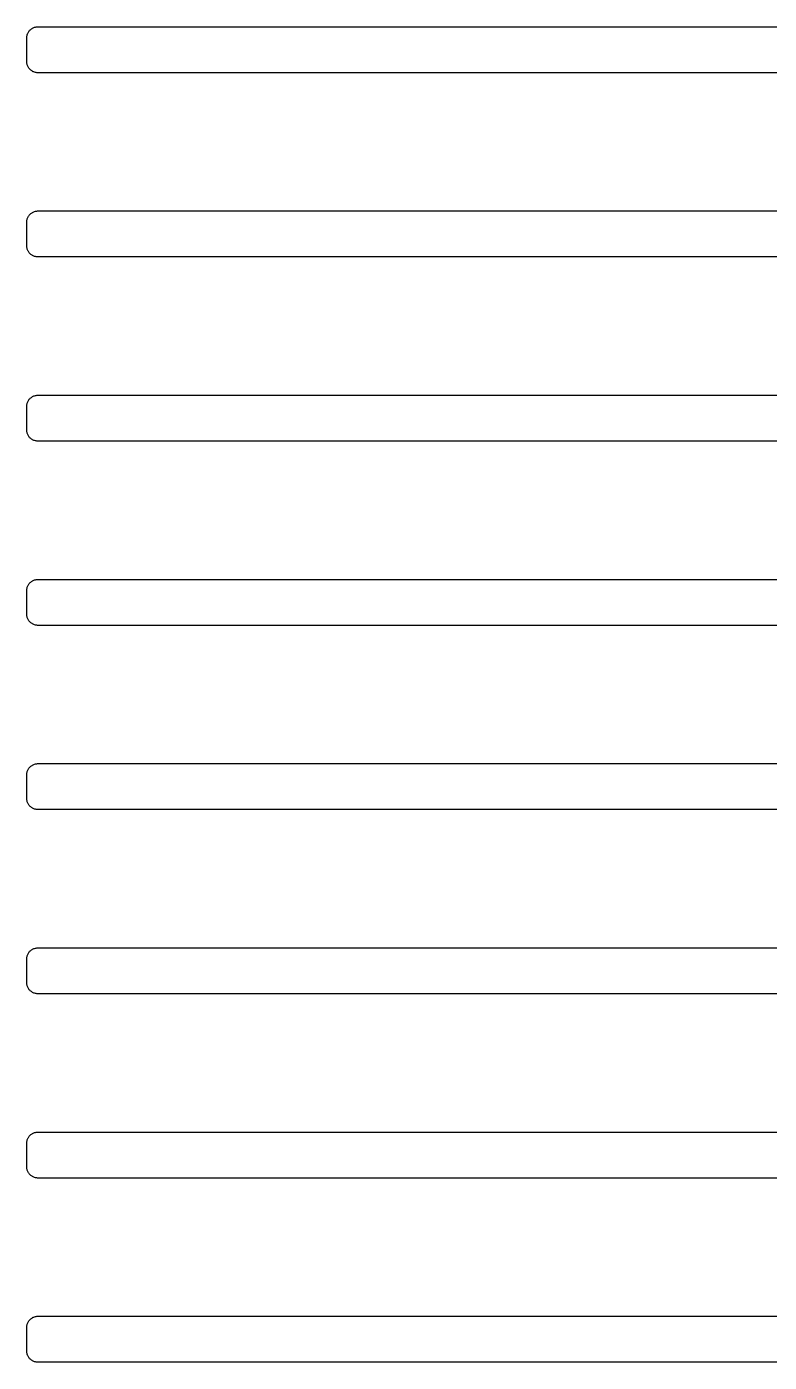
# Model space of a CAD drawing. Header units: metres. Extents: x -163 to 163, y -163 to 163.
# Drawn here: x -44.7 to -25.34, y 8.4 to 43.2 of the extents above; entities that cross this region are included whole.
import ezdxf

# ---------------------------------------------------------------- set-up
doc = ezdxf.new("R2010")
doc.units = ezdxf.units.M

msp = doc.modelspace()

# ---------------------------------------------------------------- linework, layer by layer
for p, q in [((-44.5753, 43.1437), (-44.5597, 43.1543)), ((-44.5597, 43.1543), (-44.5435, 43.1639)), ((-44.5435, 43.1639), (-44.5267, 43.1725)), ((-44.5267, 43.1725), (-44.5094, 43.18)), ((-44.5094, 43.18), (-44.4917, 43.1864)), ((-44.4917, 43.1864), (-44.4736, 43.1916)), ((-44.4736, 43.1916), (-44.4552, 43.1957)), ((-44.4552, 43.1957), (-44.4366, 43.1987)), ((-44.4366, 43.1987), (-44.4178, 43.2005)), ((-44.4178, 43.2005), (-44.3989, 43.201)), ((-44.3989, 43.201), (-17.3989, 43.201)), ((-44.6989, 42.901), (-44.6983, 42.9199)), ((-44.6989, 42.301), (-44.6989, 42.901)), ((-44.6983, 42.9199), (-44.6966, 42.9386)), ((-44.6966, 42.9386), (-44.6936, 42.9573)), ((-44.6936, 42.9573), (-44.6895, 42.9756)), ((-44.6895, 42.9756), (-44.6843, 42.9937)), ((-44.6843, 42.9937), (-44.6779, 43.0115)), ((-44.6779, 43.0115), (-44.6704, 43.0288)), ((-44.6704, 43.0288), (-44.6618, 43.0456)), ((-44.6618, 43.0456), (-44.6523, 43.0618)), ((-44.6523, 43.0618), (-44.6416, 43.0774)), ((-44.6416, 43.0774), (-44.6301, 43.0923)), ((-44.6301, 43.0923), (-44.6176, 43.1064)), ((-44.6176, 43.1064), (-44.6043, 43.1197)), ((-44.6043, 43.1197), (-44.5902, 43.1322)), ((-44.5902, 43.1322), (-44.5753, 43.1437)), ((-44.6983, 42.2822), (-44.6989, 42.301)), ((-44.6966, 42.2634), (-44.6983, 42.2822)), ((-44.6936, 42.2448), (-44.6966, 42.2634)), ((-44.6895, 42.2264), (-44.6936, 42.2448)), ((-44.6843, 42.2083), (-44.6895, 42.2264)), ((-44.6779, 42.1906), (-44.6843, 42.2083)), ((-44.6704, 42.1733), (-44.6779, 42.1906)), ((-44.6618, 42.1565), (-44.6704, 42.1733)), ((-44.6523, 42.1403), (-44.6618, 42.1565)), ((-44.6416, 42.1247), (-44.6523, 42.1403)), ((-44.6301, 42.1098), (-44.6416, 42.1247)), ((-44.6176, 42.0957), (-44.6301, 42.1098)), ((-44.6043, 42.0824), (-44.6176, 42.0957)), ((-44.5902, 42.0699), (-44.6043, 42.0824)), ((-44.5753, 42.0583), (-44.5902, 42.0699)), ((-44.5597, 42.0477), (-44.5753, 42.0583)), ((-44.5435, 42.0381), (-44.5597, 42.0477)), ((-44.5267, 42.0296), (-44.5435, 42.0381)), ((-44.5094, 42.0221), (-44.5267, 42.0296)), ((-44.4917, 42.0157), (-44.5094, 42.0221)), ((-44.4736, 42.0105), (-44.4917, 42.0157)), ((-44.4552, 42.0064), (-44.4736, 42.0105)), ((-44.4366, 42.0034), (-44.4552, 42.0064)), ((-44.4178, 42.0016), (-44.4366, 42.0034)), ((-44.3989, 42.001), (-44.4178, 42.0016)), ((-17.3989, 42.001), (-44.3989, 42.001)), ((-44.6416, 38.2774), (-44.6301, 38.2923)), ((-44.6301, 38.2923), (-44.6176, 38.3064)), ((-44.6176, 38.3064), (-44.6043, 38.3197)), ((-44.6043, 38.3197), (-44.5902, 38.3322)), ((-44.5902, 38.3322), (-44.5753, 38.3438)), ((-44.5753, 38.3438), (-44.5597, 38.3543)), ((-44.5597, 38.3543), (-44.5435, 38.3639)), ((-44.5435, 38.3639), (-44.5267, 38.3725)), ((-44.5267, 38.3725), (-44.5094, 38.38)), ((-44.5094, 38.38), (-44.4917, 38.3864)), ((-44.4917, 38.3864), (-44.4736, 38.3916)), ((-44.4736, 38.3916), (-44.4552, 38.3957)), ((-44.4552, 38.3957), (-44.4366, 38.3987)), ((-44.4366, 38.3987), (-44.4178, 38.4005)), ((-44.4178, 38.4005), (-44.3989, 38.401)), ((-44.3989, 38.401), (-17.3989, 38.401)), ((-44.6989, 38.101), (-44.6983, 38.1199)), ((-44.6989, 37.501), (-44.6989, 38.101)), ((-44.6983, 38.1199), (-44.6966, 38.1386)), ((-44.6966, 38.1386), (-44.6936, 38.1573)), ((-44.6936, 38.1573), (-44.6895, 38.1756)), ((-44.6895, 38.1756), (-44.6843, 38.1937)), ((-44.6843, 38.1937), (-44.6779, 38.2115)), ((-44.6779, 38.2115), (-44.6704, 38.2288)), ((-44.6704, 38.2288), (-44.6618, 38.2456)), ((-44.6618, 38.2456), (-44.6523, 38.2618)), ((-44.6523, 38.2618), (-44.6416, 38.2774)), ((-44.6983, 37.4822), (-44.6989, 37.501)), ((-44.6966, 37.4634), (-44.6983, 37.4822)), ((-44.6936, 37.4448), (-44.6966, 37.4634)), ((-44.6895, 37.4264), (-44.6936, 37.4448)), ((-44.6843, 37.4083), (-44.6895, 37.4264)), ((-44.6779, 37.3906), (-44.6843, 37.4083)), ((-44.6704, 37.3733), (-44.6779, 37.3906)), ((-44.6618, 37.3565), (-44.6704, 37.3733)), ((-44.6523, 37.3403), (-44.6618, 37.3565)), ((-44.6416, 37.3247), (-44.6523, 37.3403)), ((-44.6301, 37.3098), (-44.6416, 37.3247)), ((-44.6176, 37.2957), (-44.6301, 37.3098)), ((-44.6043, 37.2823), (-44.6176, 37.2957)), ((-44.5902, 37.2699), (-44.6043, 37.2823)), ((-44.5753, 37.2583), (-44.5902, 37.2699)), ((-44.5597, 37.2477), (-44.5753, 37.2583)), ((-44.5435, 37.2381), (-44.5597, 37.2477)), ((-44.5267, 37.2296), (-44.5435, 37.2381)), ((-44.5094, 37.2221), (-44.5267, 37.2296)), ((-44.4917, 37.2157), (-44.5094, 37.2221)), ((-44.4736, 37.2105), (-44.4917, 37.2157)), ((-44.4552, 37.2064), (-44.4736, 37.2105)), ((-44.4366, 37.2034), (-44.4552, 37.2064)), ((-44.4178, 37.2016), (-44.4366, 37.2034)), ((-44.3989, 37.201), (-44.4178, 37.2016)), ((-17.3989, 37.201), (-44.3989, 37.201)), ((-44.6843, 33.3937), (-44.6779, 33.4115)), ((-44.6779, 33.4115), (-44.6704, 33.4288)), ((-44.6704, 33.4288), (-44.6618, 33.4456)), ((-44.6618, 33.4456), (-44.6523, 33.4618)), ((-44.6523, 33.4618), (-44.6416, 33.4774)), ((-44.6416, 33.4774), (-44.6301, 33.4923)), ((-44.6301, 33.4923), (-44.6176, 33.5064)), ((-44.6176, 33.5064), (-44.6043, 33.5197)), ((-44.6043, 33.5197), (-44.5902, 33.5322)), ((-44.5902, 33.5322), (-44.5753, 33.5437)), ((-44.5753, 33.5437), (-44.5597, 33.5543)), ((-44.5597, 33.5543), (-44.5435, 33.5639)), ((-44.5435, 33.5639), (-44.5267, 33.5725)), ((-44.5267, 33.5725), (-44.5094, 33.58)), ((-44.5094, 33.58), (-44.4917, 33.5863)), ((-44.4917, 33.5863), (-44.4736, 33.5916)), ((-44.4736, 33.5916), (-44.4552, 33.5957)), ((-44.4552, 33.5957), (-44.4366, 33.5987)), ((-44.4366, 33.5987), (-44.4178, 33.6004)), ((-44.4178, 33.6004), (-44.3989, 33.601)), ((-44.3989, 33.601), (-17.3989, 33.601)), ((-44.6989, 33.301), (-44.6983, 33.3199)), ((-44.6989, 32.701), (-44.6989, 33.301)), ((-44.6983, 33.3199), (-44.6966, 33.3386)), ((-44.6966, 33.3386), (-44.6936, 33.3573)), ((-44.6936, 33.3573), (-44.6895, 33.3756)), ((-44.6895, 33.3756), (-44.6843, 33.3937)), ((-44.6983, 32.6822), (-44.6989, 32.701)), ((-44.6966, 32.6634), (-44.6983, 32.6822)), ((-44.6936, 32.6448), (-44.6966, 32.6634)), ((-44.6895, 32.6264), (-44.6936, 32.6448)), ((-44.6843, 32.6083), (-44.6895, 32.6264)), ((-44.6779, 32.5906), (-44.6843, 32.6083)), ((-44.6704, 32.5733), (-44.6779, 32.5906)), ((-44.6618, 32.5565), (-44.6704, 32.5733)), ((-44.6523, 32.5403), (-44.6618, 32.5565)), ((-44.6416, 32.5247), (-44.6523, 32.5403)), ((-44.6301, 32.5098), (-44.6416, 32.5247)), ((-44.6176, 32.4957), (-44.6301, 32.5098)), ((-44.6043, 32.4823), (-44.6176, 32.4957)), ((-44.5902, 32.4699), (-44.6043, 32.4823)), ((-44.5753, 32.4583), (-44.5902, 32.4699)), ((-44.5597, 32.4477), (-44.5753, 32.4583)), ((-44.5435, 32.4382), (-44.5597, 32.4477)), ((-44.5267, 32.4296), (-44.5435, 32.4382)), ((-44.5094, 32.4221), (-44.5267, 32.4296)), ((-44.4917, 32.4157), (-44.5094, 32.4221)), ((-44.4736, 32.4105), (-44.4917, 32.4157)), ((-44.4552, 32.4064), (-44.4736, 32.4105)), ((-44.4366, 32.4034), (-44.4552, 32.4064)), ((-44.4178, 32.4016), (-44.4366, 32.4034)), ((-44.3989, 32.401), (-44.4178, 32.4016)), ((-17.3989, 32.401), (-44.3989, 32.401)), ((-44.6983, 28.5199), (-44.6966, 28.5386)), ((-44.6966, 28.5386), (-44.6936, 28.5573)), ((-44.6936, 28.5573), (-44.6895, 28.5757)), ((-44.6895, 28.5757), (-44.6843, 28.5938)), ((-44.6843, 28.5938), (-44.6779, 28.6115)), ((-44.6779, 28.6115), (-44.6704, 28.6288)), ((-44.6704, 28.6288), (-44.6618, 28.6456)), ((-44.6618, 28.6456), (-44.6523, 28.6618)), ((-44.6523, 28.6618), (-44.6416, 28.6774)), ((-44.6416, 28.6774), (-44.6301, 28.6923)), ((-44.6301, 28.6923), (-44.6176, 28.7064)), ((-44.6176, 28.7064), (-44.6043, 28.7197)), ((-44.6043, 28.7197), (-44.5902, 28.7322)), ((-44.5902, 28.7322), (-44.5753, 28.7437)), ((-44.5753, 28.7437), (-44.5597, 28.7543)), ((-44.5597, 28.7543), (-44.5435, 28.7639)), ((-44.5435, 28.7639), (-44.5267, 28.7725)), ((-44.5267, 28.7725), (-44.5094, 28.78)), ((-44.5094, 28.78), (-44.4917, 28.7864)), ((-44.4917, 28.7864), (-44.4736, 28.7916)), ((-44.4736, 28.7916), (-44.4552, 28.7957)), ((-44.4552, 28.7957), (-44.4366, 28.7987)), ((-44.4366, 28.7987), (-44.4178, 28.8004)), ((-44.4178, 28.8004), (-44.3989, 28.801)), ((-44.3989, 28.801), (-17.3989, 28.801)), ((-44.6989, 28.501), (-44.6983, 28.5199)), ((-44.6989, 27.901), (-44.6989, 28.501)), ((-44.6983, 27.8822), (-44.6989, 27.901)), ((-44.6966, 27.8634), (-44.6983, 27.8822)), ((-44.6936, 27.8448), (-44.6966, 27.8634)), ((-44.6895, 27.8264), (-44.6936, 27.8448)), ((-44.6843, 27.8083), (-44.6895, 27.8264)), ((-44.6779, 27.7906), (-44.6843, 27.8083)), ((-44.6704, 27.7733), (-44.6779, 27.7906)), ((-44.6618, 27.7565), (-44.6704, 27.7733)), ((-44.6523, 27.7403), (-44.6618, 27.7565)), ((-44.6416, 27.7247), (-44.6523, 27.7403)), ((-44.6301, 27.7098), (-44.6416, 27.7247)), ((-44.6176, 27.6957), (-44.6301, 27.7098)), ((-44.6043, 27.6823), (-44.6176, 27.6957)), ((-44.5902, 27.6699), (-44.6043, 27.6823)), ((-44.5753, 27.6583), (-44.5902, 27.6699)), ((-44.5597, 27.6477), (-44.5753, 27.6583)), ((-44.5435, 27.6382), (-44.5597, 27.6477)), ((-44.5267, 27.6296), (-44.5435, 27.6382)), ((-44.5094, 27.6221), (-44.5267, 27.6296)), ((-44.4917, 27.6157), (-44.5094, 27.6221)), ((-44.4736, 27.6105), (-44.4917, 27.6157)), ((-44.4552, 27.6064), (-44.4736, 27.6105)), ((-44.4366, 27.6034), (-44.4552, 27.6064)), ((-44.4178, 27.6016), (-44.4366, 27.6034)), ((-44.3989, 27.601), (-44.4178, 27.6016)), ((-17.3989, 27.601), (-44.3989, 27.601)), ((-44.6989, 23.701), (-44.6983, 23.7199)), ((-44.6989, 23.101), (-44.6989, 23.701)), ((-44.6983, 23.7199), (-44.6966, 23.7386)), ((-44.6966, 23.7386), (-44.6936, 23.7572)), ((-44.6936, 23.7572), (-44.6895, 23.7757)), ((-44.6895, 23.7757), (-44.6843, 23.7937)), ((-44.6843, 23.7937), (-44.6779, 23.8115)), ((-44.6779, 23.8115), (-44.6704, 23.8288)), ((-44.6704, 23.8288), (-44.6618, 23.8456)), ((-44.6618, 23.8456), (-44.6523, 23.8618)), ((-44.6523, 23.8618), (-44.6416, 23.8774)), ((-44.6416, 23.8774), (-44.6301, 23.8923)), ((-44.6301, 23.8923), (-44.6176, 23.9064)), ((-44.6176, 23.9064), (-44.6043, 23.9197)), ((-44.6043, 23.9197), (-44.5902, 23.9322)), ((-44.5902, 23.9322), (-44.5753, 23.9437)), ((-44.5753, 23.9437), (-44.5597, 23.9543)), ((-44.5597, 23.9543), (-44.5435, 23.9639)), ((-44.5435, 23.9639), (-44.5267, 23.9725)), ((-44.5267, 23.9725), (-44.5094, 23.98)), ((-44.5094, 23.98), (-44.4917, 23.9864)), ((-44.4917, 23.9864), (-44.4736, 23.9916)), ((-44.4736, 23.9916), (-44.4552, 23.9957)), ((-44.4552, 23.9957), (-44.4366, 23.9987)), ((-44.4366, 23.9987), (-44.4178, 24.0004)), ((-44.4178, 24.0004), (-44.3989, 24.001)), ((-44.3989, 24.001), (-17.3989, 24.001)), ((-44.6983, 23.0822), (-44.6989, 23.101)), ((-44.6966, 23.0634), (-44.6983, 23.0822)), ((-44.6936, 23.0448), (-44.6966, 23.0634)), ((-44.6895, 23.0264), (-44.6936, 23.0448)), ((-44.6843, 23.0083), (-44.6895, 23.0264)), ((-44.6779, 22.9906), (-44.6843, 23.0083)), ((-44.6704, 22.9733), (-44.6779, 22.9906)), ((-44.6618, 22.9565), (-44.6704, 22.9733)), ((-44.6523, 22.9403), (-44.6618, 22.9565)), ((-44.6416, 22.9247), (-44.6523, 22.9403)), ((-44.6301, 22.9098), (-44.6416, 22.9247)), ((-44.6176, 22.8957), (-44.6301, 22.9098)), ((-44.6043, 22.8824), (-44.6176, 22.8957)), ((-44.5902, 22.8699), (-44.6043, 22.8824)), ((-44.5753, 22.8583), (-44.5902, 22.8699)), ((-44.5597, 22.8477), (-44.5753, 22.8583)), ((-44.5435, 22.8382), (-44.5597, 22.8477)), ((-44.5267, 22.8296), (-44.5435, 22.8382)), ((-44.5094, 22.8221), (-44.5267, 22.8296)), ((-44.4917, 22.8157), (-44.5094, 22.8221)), ((-44.4736, 22.8105), (-44.4917, 22.8157)), ((-44.4552, 22.8064), (-44.4736, 22.8105)), ((-44.4366, 22.8034), (-44.4552, 22.8064)), ((-44.4178, 22.8016), (-44.4366, 22.8034)), ((-44.3989, 22.801), (-44.4178, 22.8016)), ((-17.3989, 22.801), (-44.3989, 22.801)), ((-44.5902, 19.1322), (-44.5753, 19.1437)), ((-44.5753, 19.1437), (-44.5597, 19.1543)), ((-44.5597, 19.1543), (-44.5435, 19.1639)), ((-44.5435, 19.1639), (-44.5267, 19.1725)), ((-44.5267, 19.1725), (-44.5094, 19.18)), ((-44.5094, 19.18), (-44.4917, 19.1864)), ((-44.4917, 19.1864), (-44.4736, 19.1916)), ((-44.4736, 19.1916), (-44.4552, 19.1957)), ((-44.4552, 19.1957), (-44.4366, 19.1987)), ((-44.4366, 19.1987), (-44.4178, 19.2005)), ((-44.4178, 19.2005), (-44.3989, 19.201)), ((-44.3989, 19.201), (-17.3989, 19.201)), ((-44.6989, 18.901), (-44.6983, 18.9199)), ((-44.6989, 18.301), (-44.6989, 18.901)), ((-44.6983, 18.9199), (-44.6966, 18.9386)), ((-44.6966, 18.9386), (-44.6936, 18.9573)), ((-44.6936, 18.9573), (-44.6895, 18.9756)), ((-44.6895, 18.9756), (-44.6843, 18.9937)), ((-44.6843, 18.9937), (-44.6779, 19.0115)), ((-44.6779, 19.0115), (-44.6704, 19.0288)), ((-44.6704, 19.0288), (-44.6618, 19.0456)), ((-44.6618, 19.0456), (-44.6523, 19.0618)), ((-44.6523, 19.0618), (-44.6416, 19.0774)), ((-44.6416, 19.0774), (-44.6301, 19.0923)), ((-44.6301, 19.0923), (-44.6176, 19.1064)), ((-44.6176, 19.1064), (-44.6043, 19.1197)), ((-44.6043, 19.1197), (-44.5902, 19.1322)), ((-44.6983, 18.2822), (-44.6989, 18.301)), ((-44.6966, 18.2634), (-44.6983, 18.2822)), ((-44.6936, 18.2448), (-44.6966, 18.2634)), ((-44.6895, 18.2264), (-44.6936, 18.2448)), ((-44.6843, 18.2083), (-44.6895, 18.2264)), ((-44.6779, 18.1906), (-44.6843, 18.2083)), ((-44.6704, 18.1733), (-44.6779, 18.1906)), ((-44.6618, 18.1565), (-44.6704, 18.1733)), ((-44.6523, 18.1403), (-44.6618, 18.1565)), ((-44.6416, 18.1247), (-44.6523, 18.1403)), ((-44.6301, 18.1098), (-44.6416, 18.1247)), ((-44.6176, 18.0957), (-44.6301, 18.1098)), ((-44.6043, 18.0824), (-44.6176, 18.0957)), ((-44.5902, 18.0699), (-44.6043, 18.0824)), ((-44.5753, 18.0583), (-44.5902, 18.0699)), ((-44.5597, 18.0477), (-44.5753, 18.0583)), ((-44.5435, 18.0381), (-44.5597, 18.0477)), ((-44.5267, 18.0296), (-44.5435, 18.0381)), ((-44.5094, 18.0221), (-44.5267, 18.0296)), ((-44.4917, 18.0157), (-44.5094, 18.0221)), ((-44.4736, 18.0105), (-44.4917, 18.0157)), ((-44.4552, 18.0063), (-44.4736, 18.0105)), ((-44.4366, 18.0034), (-44.4552, 18.0063)), ((-44.4178, 18.0016), (-44.4366, 18.0034)), ((-44.3989, 18.001), (-44.4178, 18.0016)), ((-17.3989, 18.001), (-44.3989, 18.001)), ((-44.6523, 14.2618), (-44.6416, 14.2774)), ((-44.6416, 14.2774), (-44.6301, 14.2923)), ((-44.6301, 14.2923), (-44.6176, 14.3064)), ((-44.6176, 14.3064), (-44.6043, 14.3197)), ((-44.6043, 14.3197), (-44.5902, 14.3322)), ((-44.5902, 14.3322), (-44.5753, 14.3438)), ((-44.5753, 14.3438), (-44.5597, 14.3543)), ((-44.5597, 14.3543), (-44.5435, 14.3639)), ((-44.5435, 14.3639), (-44.5267, 14.3725)), ((-44.5267, 14.3725), (-44.5094, 14.38)), ((-44.5094, 14.38), (-44.4917, 14.3864)), ((-44.4917, 14.3864), (-44.4736, 14.3916)), ((-44.4736, 14.3916), (-44.4552, 14.3957)), ((-44.4552, 14.3957), (-44.4366, 14.3987)), ((-44.4366, 14.3987), (-44.4178, 14.4005)), ((-44.4178, 14.4005), (-44.3989, 14.401)), ((-44.3989, 14.401), (-17.3989, 14.401)), ((-44.6989, 14.101), (-44.6983, 14.1199)), ((-44.6989, 13.501), (-44.6989, 14.101)), ((-44.6983, 14.1199), (-44.6966, 14.1386)), ((-44.6966, 14.1386), (-44.6936, 14.1573)), ((-44.6936, 14.1573), (-44.6895, 14.1756)), ((-44.6895, 14.1756), (-44.6843, 14.1937)), ((-44.6843, 14.1937), (-44.6779, 14.2115)), ((-44.6779, 14.2115), (-44.6704, 14.2288)), ((-44.6704, 14.2288), (-44.6618, 14.2456)), ((-44.6618, 14.2456), (-44.6523, 14.2618)), ((-44.6983, 13.4822), (-44.6989, 13.501)), ((-44.6966, 13.4634), (-44.6983, 13.4822)), ((-44.6936, 13.4448), (-44.6966, 13.4634)), ((-44.6895, 13.4264), (-44.6936, 13.4448)), ((-44.6843, 13.4083), (-44.6895, 13.4264)), ((-44.6779, 13.3906), (-44.6843, 13.4083)), ((-44.6704, 13.3733), (-44.6779, 13.3906)), ((-44.6618, 13.3565), (-44.6704, 13.3733)), ((-44.6523, 13.3403), (-44.6618, 13.3565)), ((-44.6416, 13.3247), (-44.6523, 13.3403)), ((-44.6301, 13.3098), (-44.6416, 13.3247)), ((-44.6176, 13.2957), (-44.6301, 13.3098)), ((-44.6043, 13.2823), (-44.6176, 13.2957)), ((-44.5902, 13.2699), (-44.6043, 13.2823)), ((-44.5753, 13.2583), (-44.5902, 13.2699)), ((-44.5597, 13.2477), (-44.5753, 13.2583)), ((-44.5435, 13.2381), (-44.5597, 13.2477)), ((-44.5267, 13.2296), (-44.5435, 13.2381)), ((-44.5094, 13.2221), (-44.5267, 13.2296)), ((-44.4917, 13.2157), (-44.5094, 13.2221)), ((-44.4736, 13.2105), (-44.4917, 13.2157)), ((-44.4552, 13.2064), (-44.4736, 13.2105)), ((-44.4366, 13.2034), (-44.4552, 13.2064)), ((-44.4178, 13.2016), (-44.4366, 13.2034)), ((-44.3989, 13.201), (-44.4178, 13.2016)), ((-17.3989, 13.201), (-44.3989, 13.201)), ((-44.6843, 9.39374), (-44.6779, 9.41147)), ((-44.6779, 9.41147), (-44.6704, 9.42877)), ((-44.6704, 9.42877), (-44.6618, 9.44557)), ((-44.6618, 9.44557), (-44.6523, 9.46179)), ((-44.6523, 9.46179), (-44.6416, 9.47737)), ((-44.6416, 9.47737), (-44.6301, 9.49226)), ((-44.6301, 9.49226), (-44.6176, 9.50641)), ((-44.6176, 9.50641), (-44.6043, 9.51973)), ((-44.6043, 9.51973), (-44.5902, 9.5322)), ((-44.5902, 9.5322), (-44.5753, 9.54375)), ((-44.5753, 9.54375), (-44.5597, 9.55434)), ((-44.5597, 9.55434), (-44.5435, 9.56393)), ((-44.5435, 9.56393), (-44.5267, 9.57248)), ((-44.5267, 9.57248), (-44.5094, 9.57997)), ((-44.5094, 9.57997), (-44.4917, 9.58635)), ((-44.4917, 9.58635), (-44.4736, 9.59161)), ((-44.4736, 9.59161), (-44.4552, 9.59572)), ((-44.4552, 9.59572), (-44.4366, 9.59868)), ((-44.4366, 9.59868), (-44.4178, 9.60045)), ((-44.4178, 9.60045), (-44.3989, 9.60104)), ((-44.3989, 9.60104), (-17.3989, 9.60104)), ((-44.6989, 9.30104), (-44.6983, 9.31987)), ((-44.6989, 8.70103), (-44.6989, 9.30104)), ((-44.6983, 9.31987), (-44.6966, 9.33864)), ((-44.6966, 9.33864), (-44.6936, 9.35725)), ((-44.6936, 9.35725), (-44.6895, 9.37564)), ((-44.6895, 9.37564), (-44.6843, 9.39374)), ((-44.6983, 8.68221), (-44.6989, 8.70103)), ((-44.6966, 8.66344), (-44.6983, 8.68221)), ((-44.6936, 8.64482), (-44.6966, 8.66344)), ((-44.6895, 8.62643), (-44.6936, 8.64482)), ((-44.6843, 8.60834), (-44.6895, 8.62643)), ((-44.6779, 8.59061), (-44.6843, 8.60834)), ((-44.6704, 8.5733), (-44.6779, 8.59061)), ((-44.6618, 8.55652), (-44.6704, 8.5733)), ((-44.6523, 8.5403), (-44.6618, 8.55652)), ((-44.6416, 8.5247), (-44.6523, 8.5403)), ((-44.6301, 8.50981), (-44.6416, 8.5247)), ((-44.6176, 8.49568), (-44.6301, 8.50981)), ((-44.6043, 8.48235), (-44.6176, 8.49568)), ((-44.5902, 8.46988), (-44.6043, 8.48235)), ((-44.5753, 8.45833), (-44.5902, 8.46988)), ((-44.5597, 8.44774), (-44.5753, 8.45833)), ((-44.5435, 8.43814), (-44.5597, 8.44774)), ((-44.5267, 8.4296), (-44.5435, 8.43814)), ((-44.5094, 8.4221), (-44.5267, 8.4296)), ((-44.4917, 8.41573), (-44.5094, 8.4221)), ((-44.4736, 8.41046), (-44.4917, 8.41573)), ((-44.4552, 8.40636), (-44.4736, 8.41046)), ((-44.4366, 8.40341), (-44.4552, 8.40636)), ((-44.4178, 8.40163), (-44.4366, 8.40341)), ((-44.3989, 8.40105), (-44.4178, 8.40163)), ((-17.3989, 8.40105), (-44.3989, 8.40105))]:
    msp.add_line(p, q)

doc.saveas('drawing.dxf')
